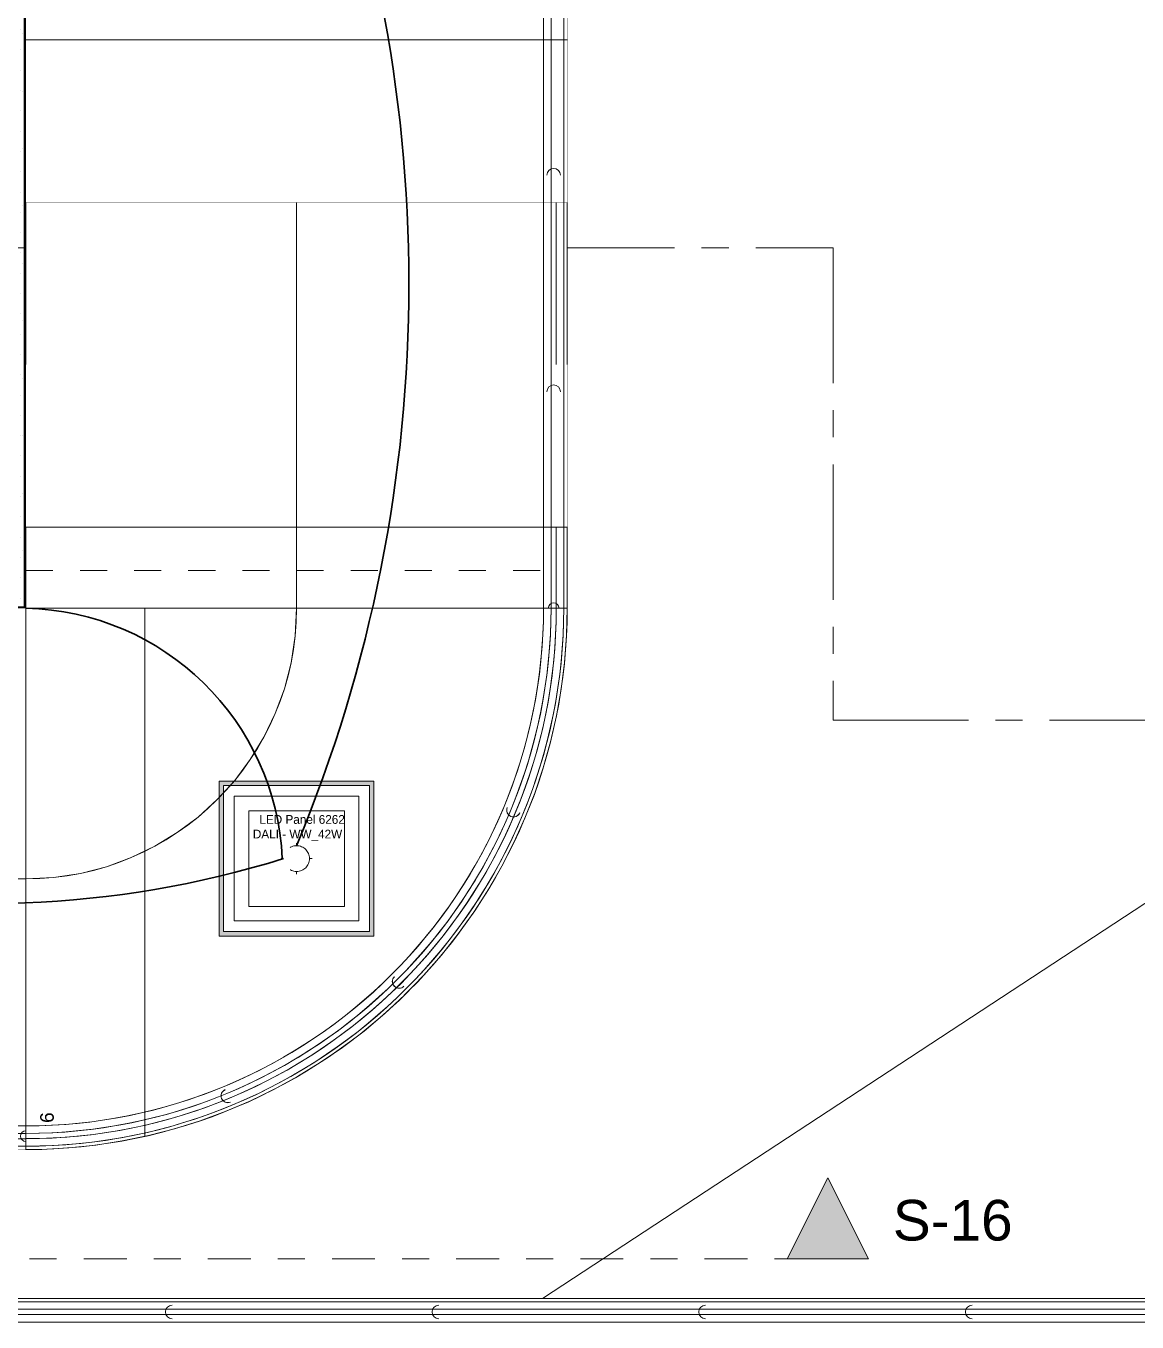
# Model space of a CAD drawing. Header units: inches. Extents: x -38 to 5698, y -33 to 92.
# Drawn here: x 395.97 to 400.076, y 19.713 to 24.501 of the extents above; entities that cross this region are included whole.
import ezdxf
from ezdxf.lldxf.tags import DXFTag

# ---------------------------------------------------------------- set-up
doc = ezdxf.new("R2010")
doc.units = ezdxf.units.IN
doc.header["$MEASUREMENT"] = 0
doc.set_wipeout_variables(frame=1)
for name, pattern in [('ACAD_ISO04W100', [30, 24, -3, 0, -3]), ('DASHED', [0.75, 0.5, -0.25]), ('Punto & Raya', [0.65, 0.5, -0.075, 0, -0.075]), ('Punto & Rayas', [0.335139, 0.15875, -0.088194, 0, -0.088194]), ('Raya Pequeña', [0.141111, 0.070556, -0.070556]), ('Wipeout_Contour', [1, 0, -1])]:
    doc.linetypes.add(name, pattern=pattern)
for name, color, linetype in [('02 _ ARQ _ ZON _ Espacio.3D', 7, 'Continuous'), ('08 _ STR _ EXT _ 07 Losa Aligerada', 7, 'Continuous'), ('08 _ STR _ EXT _ 11 Escaleras', 7, 'Continuous'), ('08 _ STR _ EXT _ 12 Ascensor', 7, 'Continuous'), ('Dibujo 2D - General', 7, 'Continuous'), ('Interior - Escaleras & Barandillas', 7, 'Continuous'), ('Marcador - Secciones', 251, 'Continuous')]:
    doc.layers.add(name, color=color, linetype=linetype)
for name, color, linetype, lineweight in [('ALUMBRADO_PVC', 6, 'PVC1', 30), ('Luminaria', 9, 'Continuous', 9), ('Luminarias', 5, 'Continuous', 20)]:
    doc.layers.add(name, color=color, linetype=linetype, lineweight=lineweight)
doc.styles.add('Estilo_Generado_3', font='arial.ttf')
doc.styles.add('{18b73a54-fa43-428c-adcb-c1c7bbdf2c84}', font='Simplex.shx')
tags = doc.linetypes.add('PVC1', pattern='A,1,-0.19772,["PVC",{18b73a54-fa43-428c-adcb-c1c7bbdf2c84},S=0.13,R=0,X=0,Y=-0.061851],-0.507647', length=1.705367).pattern_tags.tags
tags[6] = DXFTag(74, 10)
pattern_1 = [(0, (370.00005, 6e-09), (0, 0.3897114), [0.024375, -0.200625]), (0, (370.11255, 0.19486), (0, 0.3897114), [0.024375, -0.200625]), (60, (370.00005, 6e-09), (-0.3375, 0.1948557), [0.024375, -0.200625]), (60, (370.22505, 6e-09), (-0.3375, 0.1948557), [0.024375, -0.200625]), (120, (370.02442, 6e-09), (0.3375, 0.1948557), [0.024375, -0.200625]), (120, (370.24942, 6e-09), (0.3375, 0.1948557), [0.024375, -0.200625]), (0, (370.00005, 0.0375), (0, 0.075), [0, -0.075, 0, -0.1125]), (45, (370.03755, 0.0375), (-0.05303301, 0.05303301), [0, -0.05625, 0, -0.09375])]

# ---------------------------------------------------------------- blocks, each defined once
blk = doc.blocks.new('*U268')
at = {"layer": 'Luminarias', "linetype": 'DASHED', "lineweight": 0, "ltscale": 0.05}
blk.add_lwpolyline([(0, -0.005), (0, 0.005)], dxfattribs=at)
blk = doc.blocks.new('*U269')
at = {"color": 0, "linetype": 'ByBlock', "lineweight": -2, "transparency": 16777216}
blk.add_blockref('*U268', (0, 0.055), dxfattribs=at)
for p, rotation in [((-0.055, 0), 90), ((0.055, 0), 270), ((0, -0.055), 180)]:
    blk.add_blockref('*U268', p, dxfattribs=dict(at, rotation=rotation))
blk = doc.blocks.new('PANEL CUADRAD 60X60 AD')
at = {"layer": 'Luminarias'}
h = blk.add_hatch(dxfattribs=at)
h.set_pattern_fill('DOTS', color=6, scale=0.0015)
h.set_pattern_definition([(0, (-2127.458864, -786.8599919), (0.001190625, 0.00238125), [0, -0.00238125])])
h.paths.add_polyline_path([(-0.3, 0.3), (-0.3, -0.3), (0.3, -0.3), (0.3, 0.3)])
h.paths.add_polyline_path([(0.283, 0.283), (0.283, -0.283), (-0.283, -0.283), (-0.283, 0.283)], flags=16)
h.paths.add_polyline_path([(0.2415, 0.2415), (0.2415, -0.2415), (-0.2415, -0.2415), (-0.2415, 0.2415)], flags=0)
h.paths.add_polyline_path([(0.1851, 0.1851), (0.1851, -0.1851), (-0.1851, -0.1851), (-0.1851, 0.1851)], flags=0)
h.paths.add_polyline_path([(0.05, 0, -1), (-0.05, 0, -1)], flags=0)
h.paths.add_polyline_path([(-0.1815, 0.0591), (0.2115, 0.0591), (0.2115, 0.1859), (-0.1815, 0.1859)], flags=8)
at = {"layer": 'Luminarias', "color": 6, "lineweight": 0}
for points in [[(-0.3, 0.3), (0.3, 0.3), (0.3, -0.3), (-0.3, -0.3)], [(-0.283, -0.283), (0.283, -0.283), (0.283, 0.283), (-0.283, 0.283)], [(-0.2415, -0.2415), (0.2415, -0.2415), (0.2415, 0.2415), (-0.2415, 0.2415)], [(-0.1851, -0.1851), (0.1851, -0.1851), (0.1851, 0.1851), (-0.1851, 0.1851)]]:
    blk.add_lwpolyline(points, close=True, dxfattribs=at)
at = {"layer": 'Luminarias', "color": 6}
blk.add_lwpolyline([(-0.3, 0.3), (0.3, 0.3), (0.3, -0.3), (-0.3, -0.3)], close=True, dxfattribs=at)
at = {"layer": 'Luminarias', "color": 6, "linetype": 'DASHED', "lineweight": 0, "ltscale": 0.01}
blk.add_circle((0, 0), 0.05, dxfattribs=at)
at = {"color": 6}
blk.add_blockref('*U269', (0, 0), dxfattribs=at)
at = {"layer": 'Luminarias', "color": 6, "insert": (-0.1693, 0.1686), "char_height": 0.034, "width": 0.456812, "attachment_point": 1}
blk.add_mtext('  LED Panel 6262 DALI - WW_42W {\\Ftxt|c0;\\C4;\\P} ', dxfattribs=at)

msp = doc.modelspace()

# ---------------------------------------------------------------- hatches: boundary and pattern name
at = {"layer": '08 _ STR _ EXT _ 12 Ascensor', "linetype": 'Continuous', "lineweight": 9}
h = msp.add_hatch(dxfattribs=at)
h.set_pattern_fill('HORMIGÓN_EN_MASA_0002', style=0, pattern_type=2)
h.set_pattern_definition(pattern_1)
h.paths.add_polyline_path([(395.72, 24.5), (395.97, 24.5), (395.97, 24.75)])
h = msp.add_hatch(dxfattribs=at)
h.set_pattern_fill('HORMIGÓN_EN_MASA_0002', style=0, pattern_type=2)
h.set_pattern_definition(pattern_1)
h.paths.add_polyline_path([(395.72, 24.5), (395.72, 22.6), (395.97, 22.6), (395.97, 24.5)])
h = msp.add_hatch(dxfattribs=at)
h.set_pattern_fill('HORMIGÓN_EN_MASA_0002', style=0, pattern_type=2)
h.set_pattern_definition(pattern_1)
h.paths.add_polyline_path([(395.72, 22.6), (395.97, 22.35), (395.97, 22.6)])
h = msp.add_hatch(dxfattribs=at)
h.set_pattern_fill('HORMIGÓN_EN_MASA_0002', style=0, pattern_type=2)
h.set_pattern_definition(pattern_1)
h.paths.add_polyline_path([(395.72, 22.35), (395.97, 22.35), (395.72, 22.6)])
at = {"layer": 'Marcador - Secciones', "linetype": 'Continuous', "lineweight": 20}
msp.add_hatch(color=152, dxfattribs=at).paths.add_polyline_path([(399.0833, 19.9456), (398.9333, 20.2456), (398.7833, 19.9456)])

# ---------------------------------------------------------------- linework, layer by layer
at = {"layer": '02 _ ARQ _ ZON _ Espacio.3D', "color": 254, "linetype": 'Continuous', "lineweight": 0, "flags": 128}
msp.add_lwpolyline([(393.07, 24.85), (393.57, 24.85), (393.57, 26.75, -0.137976), (395.5252, 27.3), (409.32, 27.3, -1), (409.32, 19.8), (395.5252, 19.8, -0.137981), (393.57, 20.35), (393.57, 22.25), (393.07, 22.25), (393.07, 22.7), (393.57, 22.7), (393.57, 24.4), (393.07, 24.4)], format="xyb", close=True, dxfattribs=at)
at = {"layer": '08 _ STR _ EXT _ 07 Losa Aligerada', "color": 254, "linetype": 'Continuous', "lineweight": 18, "flags": 128}
msp.add_lwpolyline([(395.5252, 19.8, -0.137981), (393.57, 20.35), (393.57, 22.3499), (393.57, 22.6), (393.57, 24.5), (393.57, 24.7499), (393.57, 26.75, -0.137981), (395.5252, 27.3), (409.32, 27.3, -1), (409.32, 19.8)], format="xyb", close=True, dxfattribs=at)
at = {"layer": '08 _ STR _ EXT _ 11 Escaleras', "color": 161, "linetype": 'ACAD_ISO04W100', "lineweight": 13}
for p, q in [((395.97, 26.75), (395.97, 22.35)), ((395.97, 24.45), (397.97, 24.45)), ((397.97, 23.85), (395.97, 23.85)), ((397.97, 23.55), (395.97, 23.55)), ((395.97, 23.25), (397.97, 23.25)), ((397.97, 22.35), (395.1744, 22.35)), ((395.97, 22.35), (395.97, 20.3496)), ((395.4744, 21.35), (395.97, 21.35))]:
    msp.add_line(p, q, dxfattribs=at)
at = {"layer": '08 _ STR _ EXT _ 11 Escaleras', "color": 167, "linetype": 'Continuous', "lineweight": 18}
msp.add_line((395.97, 24.75), (395.97, 22.35), dxfattribs=at)
at = {"layer": '08 _ STR _ EXT _ 11 Escaleras', "color": 161, "linetype": 'ACAD_ISO04W100', "lineweight": 13}
msp.add_arc((395.97, 22.3496), 2, 268.7994, 0.0126, dxfattribs=at)
at = {"layer": '08 _ STR _ EXT _ 12 Ascensor', "color": 7, "linetype": 'Continuous', "lineweight": 80, "flags": 128}
for points in [[(395.97, 22.35), (395.97, 24.75)], [(393.57, 22.35), (395.97, 22.35)]]:
    msp.add_lwpolyline(points, dxfattribs=at)
at = {"layer": 'Dibujo 2D - General', "color": 252, "linetype": 'Continuous', "lineweight": 13}
msp.add_line((409.32, 27.3), (397.8789, 19.8), dxfattribs=at)
at = {"layer": 'Interior - Escaleras & Barandillas', "color": 161, "linetype": 'Continuous', "lineweight": 13}
for p, q in [((409.32, 19.7875), (395.5252, 19.7875)), ((409.32, 19.7598), (395.5252, 19.7598)), ((395.5252, 19.7403), (409.32, 19.7403)), ((395.5252, 19.7125), (409.32, 19.7125))]:
    msp.add_line(p, q, dxfattribs=at)
at = {"layer": 'Interior - Escaleras & Barandillas', "color": 161, "linetype": 'Continuous', "lineweight": 13, "flags": 128}
for points in [[(397.7485, 21.6133, 1), (397.7947, 21.5942)], [(397.7486, 21.6132, 1), (397.7948, 21.5941)], [(397.3312, 20.9888, 1), (397.3666, 20.9535)], [(397.3314, 20.9885, 1), (397.3667, 20.9532)], [(396.7067, 20.5715, 1), (396.7258, 20.5253)], [(396.7068, 20.5711, 1), (396.7259, 20.5249)], [(396.5105, 19.775, 1), (396.5105, 19.725, 1)], [(397.4959, 19.775, 1), (397.4959, 19.725, 1)], [(398.4812, 19.775, 1), (398.4812, 19.725, 1)], [(399.4665, 19.775, 1), (399.4665, 19.725, 1)]]:
    msp.add_lwpolyline(points, format="xyb", dxfattribs=at)
at = {"layer": 'Marcador - Secciones', "color": 251, "linetype": 'Punto & Raya', "lineweight": 13}
for p, q in [((374.6667, 23.6815), (398.9526, 23.6815)), ((398.9526, 23.6815), (398.9526, 21.9367)), ((398.9526, 21.9367), (426.7072, 21.9367))]:
    msp.add_line(p, q, dxfattribs=at)
at = {"layer": 'Marcador - Secciones', "color": 251, "linetype": 'Punto & Rayas', "lineweight": 13}
msp.add_line((392.5136, 19.9456), (398.7833, 19.9456), dxfattribs=at)
at = {"layer": 'Marcador - Secciones', "color": 152, "linetype": 'Continuous', "lineweight": 20, "flags": 128}
msp.add_lwpolyline([(399.0833, 19.9456), (398.7833, 19.9456), (398.9333, 20.2456)], close=True, dxfattribs=at)

# ---------------------------------------------------------------- block references
at = {"layer": 'Luminaria', "xscale": 0.9538673662839494, "yscale": 0.9538673662839494, "zscale": 0.9538673662839494}
msp.add_blockref('PANEL CUADRAD 60X60 AD', (396.97, 21.425), dxfattribs=at)

# ---------------------------------------------------------------- texts
at = {"layer": '08 _ STR _ EXT _ 11 Escaleras', "color": 161, "lineweight": 13, "char_height": 0.05, "attachment_point": 4, "style": 'Estilo_Generado_3'}
for s, insert in [('\\A1;{\\pql;\\fArial|b0|i0|c0|p34;15}', (397.7941, 23.9274)), ('\\A1;{\\pql;\\fArial|b0|i0|c0|p34;11}', (397.7992, 22.7279))]:
    msp.add_mtext(s, dxfattribs=dict(at, insert=insert))
at = {"layer": '08 _ STR _ EXT _ 11 Escaleras', "color": 161, "lineweight": 13, "insert": (396.0475, 20.4875), "char_height": 0.05, "attachment_point": 4, "rotation": 270, "style": 'Estilo_Generado_3'}
msp.add_mtext('\\A1;{\\pql;\\fArial|b0|i0|c0|p34;9}', dxfattribs=at)
at = {"layer": 'Marcador - Secciones', "color": 152, "lineweight": 20, "insert": (399.1733, 20.0117), "char_height": 0.15, "attachment_point": 7, "style": 'Estilo_Generado_3'}
msp.add_mtext('\\A1;{\\pql;\\pt0;\\fArial|b0|i0|c0|p34;S-16}', dxfattribs=at)

# ---------------------------------------------------------------- next in the draw order: wipeouts: each hides what was drawn before it
at = {"color": 254, "linetype": 'Wipeout_Contour', "lineweight": 0, "ltscale": 3325.502534}
msp.add_wipeout([(397.97, 24.15), (395.97, 24.15), (395.97, 23.85), (397.97, 23.85)], dxfattribs=at).dxf.layer = '08 _ STR _ EXT _ 11 Escaleras'
at = {"color": 254, "linetype": 'Wipeout_Contour', "lineweight": 0, "ltscale": 3325.367434}
msp.add_wipeout([(397.97, 22.95), (395.97, 22.95), (395.97, 22.65), (397.97, 22.65)], dxfattribs=at).dxf.layer = '08 _ STR _ EXT _ 11 Escaleras'

# ---------------------------------------------------------------- next in the draw order: linework, layer by layer
at = {"layer": '08 _ STR _ EXT _ 11 Escaleras', "color": 161, "linetype": 'ACAD_ISO04W100', "lineweight": 13}
for p, q in [((395.97, 24.15), (397.97, 24.15)), ((397.97, 22.95), (395.97, 22.95))]:
    msp.add_line(p, q, dxfattribs=at)
at = {"layer": '08 _ STR _ EXT _ 11 Escaleras', "color": 167, "linetype": 'Continuous', "lineweight": 18}
msp.add_line((395.97, 24.15), (397.97, 24.15), dxfattribs=at)

# ---------------------------------------------------------------- next in the draw order: wipeouts: each hides what was drawn before it
at = {"color": 254, "linetype": 'Wipeout_Contour', "lineweight": 0, "ltscale": 3325.334741}
msp.add_wipeout([(395.97, 22.35), (397.97, 22.35), (397.97, 22.65), (395.97, 22.65)], dxfattribs=at).dxf.layer = '08 _ STR _ EXT _ 11 Escaleras'

# ---------------------------------------------------------------- next in the draw order: linework, layer by layer
at = {"layer": '08 _ STR _ EXT _ 11 Escaleras', "color": 161, "linetype": 'ACAD_ISO04W100', "lineweight": 13}
for p, q in [((397.97, 22.35), (397.97, 24.75)), ((395.97, 22.65), (397.97, 22.65))]:
    msp.add_line(p, q, dxfattribs=at)

# ---------------------------------------------------------------- next in the draw order: wipeouts: each hides what was drawn before it
at = {"color": 254, "linetype": 'Wipeout_Contour', "lineweight": 0, "ltscale": 3325.572681}
msp.add_wipeout([(397.97, 24.75), (395.97, 24.75), (395.97, 24.45), (397.97, 24.45)], dxfattribs=at).dxf.layer = '08 _ STR _ EXT _ 11 Escaleras'
at = {"color": 254, "linetype": 'Wipeout_Contour', "lineweight": 0, "ltscale": 3325.40056}
msp.add_wipeout([(397.97, 23.25), (395.97, 23.25), (395.97, 22.95), (397.97, 22.95)], dxfattribs=at).dxf.layer = '08 _ STR _ EXT _ 11 Escaleras'
at = {"color": 254, "linetype": 'Wipeout_Contour', "lineweight": 0, "ltscale": 3325.334741}
msp.add_wipeout([(395.97, 22.65), (395.97, 22.35), (397.97, 22.35), (397.97, 22.65)], dxfattribs=at).dxf.layer = '08 _ STR _ EXT _ 11 Escaleras'

# ---------------------------------------------------------------- next in the draw order: linework, layer by layer
at = {"layer": '08 _ STR _ EXT _ 11 Escaleras', "color": 167, "linetype": 'Continuous', "lineweight": 18}
msp.add_line((395.97, 22.95), (397.97, 22.95), dxfattribs=at)
at = {"layer": '08 _ STR _ EXT _ 11 Escaleras', "color": 161, "linetype": 'Continuous', "lineweight": 13}
for p, q in [((395.97, 22.35), (394.2744, 22.35)), ((396.4098, 20.3989), (396.4098, 22.35)), ((397.97, 22.35), (396.4098, 22.35))]:
    msp.add_line(p, q, dxfattribs=at)
at = {"layer": '08 _ STR _ EXT _ 11 Escaleras', "color": 161, "linetype": 'ACAD_ISO04W100', "lineweight": 13}
msp.add_arc((395.97, 22.35), 1, 270, 0, dxfattribs=at)
at = {"layer": 'Interior - Escaleras & Barandillas', "color": 161, "linetype": 'Continuous', "lineweight": 13}
msp.add_arc((395.97, 22.35), 1.9125, 270, 0, dxfattribs=at)

# ---------------------------------------------------------------- next in the draw order: texts
at = {"layer": '08 _ STR _ EXT _ 11 Escaleras', "color": 161, "lineweight": 13, "char_height": 0.05, "attachment_point": 4, "style": 'Estilo_Generado_3'}
for s, insert in [('\\A1;{\\pql;\\fArial|b0|i0|c0|p34;12}', (397.7941, 23.0279)), ('\\A1;{\\pql;\\fArial|b0|i0|c0|p34;10}', (397.7941, 22.4274))]:
    msp.add_mtext(s, dxfattribs=dict(at, insert=insert))

# ---------------------------------------------------------------- next in the draw order: wipeouts: each hides what was drawn before it
at = {"color": 254, "linetype": 'Wipeout_Contour', "lineweight": 0, "ltscale": 3325.434119}
msp.add_wipeout([(397.97, 23.55), (395.97, 23.55), (395.97, 23.25), (397.97, 23.25)], dxfattribs=at).dxf.layer = '08 _ STR _ EXT _ 11 Escaleras'

# ---------------------------------------------------------------- next in the draw order: linework, layer by layer
at = {"layer": '08 _ STR _ EXT _ 11 Escaleras', "color": 167, "linetype": 'Continuous', "lineweight": 18}
msp.add_line((397.97, 23.25), (395.97, 23.25), dxfattribs=at)

# ---------------------------------------------------------------- next in the draw order: texts
at = {"layer": '08 _ STR _ EXT _ 11 Escaleras', "color": 161, "lineweight": 13, "insert": (397.7941, 23.3274), "char_height": 0.05, "attachment_point": 4, "style": 'Estilo_Generado_3'}
msp.add_mtext('\\A1;{\\pql;\\fArial|b0|i0|c0|p34;13}', dxfattribs=at)

# ---------------------------------------------------------------- next in the draw order: wipeouts: each hides what was drawn before it
at = {"color": 254, "linetype": 'Wipeout_Contour', "lineweight": 0, "ltscale": 3325.46811}
msp.add_wipeout([(397.97, 23.85), (395.97, 23.85), (395.97, 23.55), (397.97, 23.55)], dxfattribs=at).dxf.layer = '08 _ STR _ EXT _ 11 Escaleras'
at = {"color": 254, "linetype": 'Wipeout_Contour', "lineweight": 0, "ltscale": 3318.07308}
msp.add_wipeout([(394.2744, 22.35), (394.8744, 20.35), (395.97, 20.35), (395.97, 22.35)], dxfattribs=at).dxf.layer = '08 _ STR _ EXT _ 11 Escaleras'

# ---------------------------------------------------------------- next in the draw order: linework, layer by layer
at = {"layer": '08 _ STR _ EXT _ 11 Escaleras', "color": 161, "linetype": 'ACAD_ISO04W100', "lineweight": 13}
msp.add_line((396.97, 22.35), (396.97, 24.75), dxfattribs=at)
at = {"layer": '08 _ STR _ EXT _ 11 Escaleras', "color": 161, "linetype": 'Continuous', "lineweight": 13}
msp.add_line((396.4098, 22.35), (395.97, 22.35), dxfattribs=at)
msp.add_arc((395.97, 22.35), 2, 270, 360, dxfattribs=at)

# ---------------------------------------------------------------- next in the draw order: texts
at = {"layer": '08 _ STR _ EXT _ 11 Escaleras', "color": 161, "lineweight": 13, "insert": (397.7941, 23.6279), "char_height": 0.05, "attachment_point": 4, "style": 'Estilo_Generado_3'}
msp.add_mtext('\\A1;{\\pql;\\fArial|b0|i0|c0|p34;14}', dxfattribs=at)

# ---------------------------------------------------------------- next in the draw order: wipeouts: each hides what was drawn before it
at = {"color": 254, "linetype": 'Wipeout_Contour', "lineweight": 0, "ltscale": 3325.537391}
msp.add_wipeout([(397.97, 24.45), (395.97, 24.45), (395.97, 24.15), (397.97, 24.15)], dxfattribs=at).dxf.layer = '08 _ STR _ EXT _ 11 Escaleras'
at = {"color": 254, "linetype": 'Wipeout_Contour', "lineweight": 0, "ltscale": 3325.434119}
msp.add_wipeout([(397.97, 23.55), (395.97, 23.55), (395.97, 23.25), (397.97, 23.25)], dxfattribs=at).dxf.layer = '08 _ STR _ EXT _ 11 Escaleras'

# ---------------------------------------------------------------- next in the draw order: linework, layer by layer
at = {"layer": '08 _ STR _ EXT _ 11 Escaleras', "color": 167, "linetype": 'Continuous', "lineweight": 18}
msp.add_line((397.97, 23.55), (395.97, 23.55), dxfattribs=at)

# ---------------------------------------------------------------- next in the draw order: texts
at = {"layer": '08 _ STR _ EXT _ 11 Escaleras', "color": 161, "lineweight": 13, "insert": (397.7941, 24.2274), "char_height": 0.05, "attachment_point": 4, "style": 'Estilo_Generado_3'}
msp.add_mtext('\\A1;{\\pql;\\fArial|b0|i0|c0|p34;16}', dxfattribs=at)

# ---------------------------------------------------------------- next in the draw order: wipeouts: each hides what was drawn before it
at = {"color": 254, "linetype": 'Wipeout_Contour', "lineweight": 0, "ltscale": 3325.46811}
msp.add_wipeout([(397.97, 23.85), (395.97, 23.85), (395.97, 23.55), (397.97, 23.55)], dxfattribs=at).dxf.layer = '08 _ STR _ EXT _ 11 Escaleras'

# ---------------------------------------------------------------- next in the draw order: wipeouts: each hides what was drawn before it
at = {"color": 254, "linetype": 'Wipeout_Contour', "lineweight": 0, "ltscale": 3325.454396}
msp.add_wipeout([(397.97, 24.75), (395.97, 24.75), (395.97, 22.35), (397.97, 22.35)], dxfattribs=at).dxf.layer = '08 _ STR _ EXT _ 11 Escaleras'

# ---------------------------------------------------------------- next in the draw order: linework, layer by layer
at = {"layer": '08 _ STR _ EXT _ 11 Escaleras', "color": 161, "linetype": 'Continuous', "lineweight": 13}
for p, q in [((395.97, 25.1897), (395.97, 22.35)), ((397.97, 22.35), (397.97, 24.75)), ((395.97, 22.35), (395.97, 20.35))]:
    msp.add_line(p, q, dxfattribs=at)
at = {"layer": '08 _ STR _ EXT _ 11 Escaleras', "color": 167, "linetype": 'Continuous', "lineweight": 18}
for p, q in [((397.97, 22.35), (397.97, 24.75)), ((395.97, 23.85), (397.97, 23.85)), ((395.97, 22.35), (394.2744, 22.35))]:
    msp.add_line(p, q, dxfattribs=at)
at = {"layer": '08 _ STR _ EXT _ 11 Escaleras', "color": 161, "linetype": 'Raya Pequeña', "lineweight": 13}
msp.add_line((395.97, 22.4897), (397.97, 22.4897), dxfattribs=at)
at = {"layer": 'Interior - Escaleras & Barandillas', "color": 161, "linetype": 'Continuous', "lineweight": 13}
msp.add_line((397.9298, 22.35), (397.9298, 24.75), dxfattribs=at)
at = {"layer": 'Interior - Escaleras & Barandillas', "color": 167, "linetype": 'Continuous', "lineweight": 18, "flags": 128}
msp.add_lwpolyline([(397.94, 22.35, 1), (397.9, 22.35, 1)], format="xyb", dxfattribs=at)
msp.add_lwpolyline([(397.94, 22.35, 1), (397.9, 22.35, 1)], format="xyb", dxfattribs=at)
at = {"layer": 'Interior - Escaleras & Barandillas', "color": 161, "linetype": 'Continuous', "lineweight": 13}
msp.add_arc((395.97, 22.35), 1.9875, 270, 0, dxfattribs=at)

# ---------------------------------------------------------------- next in the draw order: wipeouts: each hides what was drawn before it
at = {"color": 254, "linetype": 'Wipeout_Contour', "lineweight": 0, "ltscale": 3325.367434}
msp.add_wipeout([(397.97, 22.95), (395.97, 22.95), (395.97, 22.65), (397.97, 22.65)], dxfattribs=at).dxf.layer = '08 _ STR _ EXT _ 11 Escaleras'
at = {"color": 254, "linetype": 'Wipeout_Contour', "lineweight": 0, "ltscale": 3320.617297}
msp.add_wipeout([(395.67, 22.35), (395.67, 20.35), (395.97, 20.35), (395.97, 22.35)], dxfattribs=at).dxf.layer = '08 _ STR _ EXT _ 11 Escaleras'

# ---------------------------------------------------------------- next in the draw order: linework, layer by layer
at = {"layer": '08 _ STR _ EXT _ 11 Escaleras', "color": 167, "linetype": 'Continuous', "lineweight": 18}
for p, q in [((397.97, 22.65), (395.97, 22.65)), ((395.97, 22.35), (395.97, 20.35)), ((395.97, 22.35), (397.97, 22.35)), ((394.5744, 21.35), (395.97, 21.35))]:
    msp.add_line(p, q, dxfattribs=at)
for radius in [2, 1]:
    msp.add_arc((395.97, 22.35), radius, 270, 0, dxfattribs=at)
at = {"layer": 'ALUMBRADO_PVC', "linetype": 'PVC1', "ltscale": 0.4}
for centre, radius, start, end in [((395.9483, 21.38), 0.9702, 2.6566, 88.7204), ((395.8349, 24.9123), 3.653, 226.7871, 287.3181)]:
    msp.add_arc(centre, radius, start, end, dxfattribs=at)
at = {"layer": 'Interior - Escaleras & Barandillas', "color": 161, "linetype": 'Raya Pequeña', "lineweight": 13}
for p, q in [((395.97, 20.4371), (395.2932, 20.4372)), ((395.97, 20.4093), (395.3093, 20.4094)), ((395.3205, 20.3899), (395.97, 20.3898)), ((395.3365, 20.3622), (395.97, 20.3621))]:
    msp.add_line(p, q, dxfattribs=at)
at = {"layer": 'Interior - Escaleras & Barandillas', "color": 167, "linetype": 'Continuous', "lineweight": 18, "flags": 128}
msp.add_lwpolyline([(395.97, 20.4196, 1), (395.97, 20.3796)], format="xyb", dxfattribs=at)
at = {"layer": 'Interior - Escaleras & Barandillas', "color": 161, "linetype": 'Continuous', "lineweight": 13}
for centre, radius, start, end in [((395.97, 22.35), 1.9403, 270, 0), ((395.97, 22.35), 1.9598, 270, 0), ((395.97, 22.3496), 1.9875, 270, 0.0127), ((395.97, 22.3496), 1.9125, 270.0002, 0.0129), ((395.97, 22.3496), 1.9598, 270, 0.0127), ((395.97, 22.3496), 1.9403, 270.0002, 0.0127)]:
    msp.add_arc(centre, radius, start, end, dxfattribs=at)

# ---------------------------------------------------------------- next in the draw order: wipeouts: each hides what was drawn before it
at = {"color": 254, "linetype": 'Wipeout_Contour', "lineweight": 0, "ltscale": 3325.40056}
msp.add_wipeout([(397.97, 23.25), (395.97, 23.25), (395.97, 22.95), (397.97, 22.95)], dxfattribs=at).dxf.layer = '08 _ STR _ EXT _ 11 Escaleras'

# ---------------------------------------------------------------- next in the draw order: linework, layer by layer
at = {"layer": '08 _ STR _ EXT _ 11 Escaleras', "color": 167, "linetype": 'Continuous', "lineweight": 18}
msp.add_line((396.97, 22.35), (396.97, 24.75), dxfattribs=at)
at = {"layer": 'Interior - Escaleras & Barandillas', "color": 161, "linetype": 'Continuous', "lineweight": 13, "flags": 128}
msp.add_lwpolyline([(397.945, 23.15, 1), (397.895, 23.15, 1)], format="xyb", dxfattribs=at)

# ---------------------------------------------------------------- next in the draw order: wipeouts: each hides what was drawn before it
at = {"color": 254, "linetype": 'Wipeout_Contour', "lineweight": 0, "ltscale": 3325.572681}
msp.add_wipeout([(397.97, 24.75), (395.97, 24.75), (395.97, 24.45), (397.97, 24.45)], dxfattribs=at).dxf.layer = '08 _ STR _ EXT _ 11 Escaleras'
at = {"color": 254, "linetype": 'Wipeout_Contour', "lineweight": 0, "ltscale": 3325.502534}
msp.add_wipeout([(397.97, 24.15), (395.97, 24.15), (395.97, 23.85), (397.97, 23.85)], dxfattribs=at).dxf.layer = '08 _ STR _ EXT _ 11 Escaleras'

# ---------------------------------------------------------------- next in the draw order: linework, layer by layer
at = {"layer": 'Interior - Escaleras & Barandillas', "color": 161, "linetype": 'Continuous', "lineweight": 13, "flags": 128}
msp.add_lwpolyline([(397.945, 23.95, 1), (397.895, 23.95, 1)], format="xyb", dxfattribs=at)

# ---------------------------------------------------------------- next in the draw order: wipeouts: each hides what was drawn before it
at = {"color": 254, "linetype": 'Wipeout_Contour', "lineweight": 0, "ltscale": 3325.537391}
msp.add_wipeout([(397.97, 24.45), (395.97, 24.45), (395.97, 24.15), (397.97, 24.15)], dxfattribs=at).dxf.layer = '08 _ STR _ EXT _ 11 Escaleras'

# ---------------------------------------------------------------- next in the draw order: linework, layer by layer
at = {"layer": '08 _ STR _ EXT _ 11 Escaleras', "color": 167, "linetype": 'Continuous', "lineweight": 18}
msp.add_line((395.97, 24.45), (397.97, 24.45), dxfattribs=at)
at = {"layer": 'ALUMBRADO_PVC', "linetype": 'PVC1', "ltscale": 0.4}
msp.add_arc((391.9806, 23.5499), 5.4046, 337.3962, 22.6041, dxfattribs=at)
at = {"layer": 'Interior - Escaleras & Barandillas', "color": 161, "linetype": 'Continuous', "lineweight": 13}
for p, q in [((397.8825, 24.75), (397.8825, 22.35)), ((397.9103, 24.75), (397.9103, 22.35)), ((397.9575, 22.35), (397.9575, 24.75))]:
    msp.add_line(p, q, dxfattribs=at)

doc.saveas('drawing.dxf')
